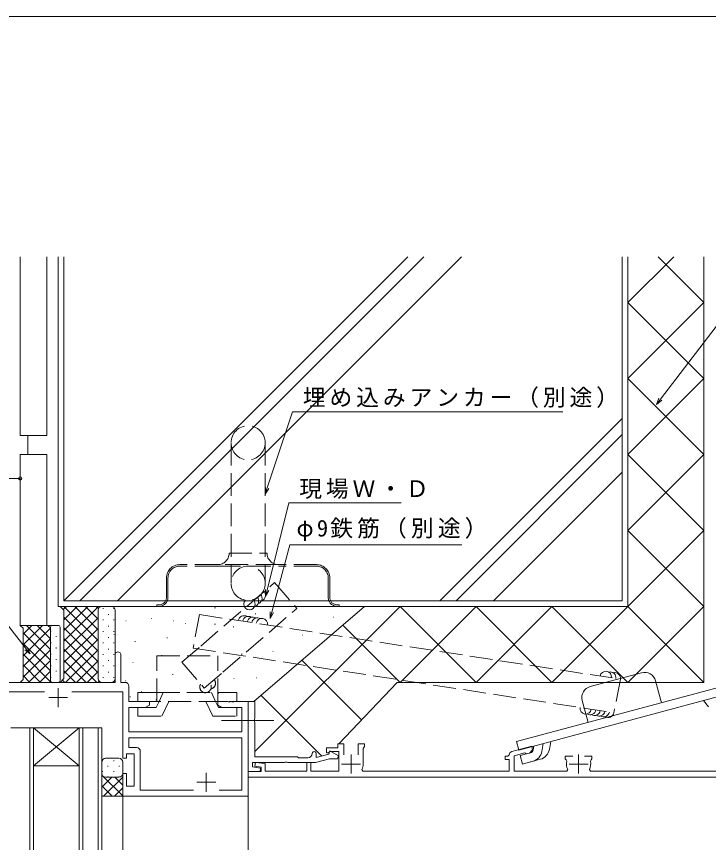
# Model space of a CAD drawing. Units: millimetres, scale not verified. Extents: x -594 to 539, y -420 to 386.
# Drawn here: x -485.8 to -303.7, y 164.5 to 382 of the extents above; entities that cross this region are included whole.
import ezdxf

# ---------------------------------------------------------------- set-up
doc = ezdxf.new("R2010")
doc.units = ezdxf.units.MM
doc.header["$LTSCALE"] = 2
doc.linetypes.add('CHAIN2', pattern=[12, 9, -1, 1, -1])
doc.linetypes.add('DASHED3', pattern=[4, 3, -1])
for name, color, linetype, lineweight in [('0-1_YKK_ZWAK', 7, 'Continuous', 9), ('0-3_YKK_11', 7, 'Continuous', 9), ('0-4_YKK_12', 2, 'Continuous', 9), ('0-5_YKK_13', 4, 'Continuous', 9), ('0-6_YKK_D', 6, 'Continuous', 9), ('0-7_YSS_K', 3, 'Continuous', 9), ('0-8_YSS_KE', 3, 'Continuous', 9)]:
    doc.layers.add(name, color=color, linetype=linetype, lineweight=lineweight)
doc.styles.add('ＭＳ ゴシック', font='')
doc.styles.get('ＭＳ ゴシック').set_extended_font_data('MS Gothic')

msp = doc.modelspace()

# ---------------------------------------------------------------- linework, layer by layer
at = {"layer": '0-1_YKK_ZWAK'}
msp.add_line((510, 382), (-590, 382), dxfattribs=at)
at = {"layer": '0-3_YKK_11'}
for p, q in [((-459.85, 213.899), (-459.85, 206.649)), ((-458.35, 206.649), (-458.35, 213.899)), ((-459.85, 206.649), (-494.85, 206.649)), ((-457.22, 206.649), (-458.35, 206.649)), ((-474.85, 205.149), (-474.85, 200.149)), ((-456.22, 201.649), (-456.22, 205.649)), ((-492.35, 204.149), (-478.412, 204.149)), ((-477.35, 202.649), (-472.35, 202.649)), ((-471.288, 204.149), (-457.85, 204.149)), ((-457.85, 204.149), (-457.85, 186.649)), ((-450.85, 201.649), (-456.22, 201.649)), ((-451.941, 200.019), (-450.85, 200.649)), ((-450.85, 200.649), (-450.85, 201.649)), ((-432.85, 201.649), (-432.85, 200.649)), ((-430.308, 201.649), (-432.85, 201.649)), ((-432.85, 200.649), (-431.759, 200.019)), ((-430.125, 201.529), (-430.308, 201.649)), ((-429.575, 201.529), (-430.125, 201.529)), ((-429.392, 201.649), (-429.575, 201.529)), ((-429.308, 201.649), (-429.392, 201.649)), ((-429.125, 201.529), (-429.308, 201.649)), ((-428.575, 201.529), (-429.125, 201.529)), ((-428.392, 201.649), (-428.575, 201.529)), ((-424.85, 201.649), (-428.392, 201.649)), ((-423.05, 201.649), (-424.85, 201.649)), ((-424.85, 201.649), (-424.85, 183.149)), ((-424.85, 176.649), (-424.85, 201.649)), ((-423.05, 197.107), (-423.05, 201.649)), ((-456.22, 200.019), (-451.941, 200.019)), ((-456.22, 193.649), (-456.22, 200.019)), ((-431.759, 200.019), (-426.48, 200.019)), ((-426.48, 200.019), (-426.48, 193.649)), ((-423.17, 196.924), (-423.05, 197.107)), ((-423.17, 196.374), (-423.17, 196.924)), ((-423.05, 196.19), (-423.17, 196.374)), ((-423.05, 187.049), (-423.05, 196.19)), ((-426.48, 193.649), (-456.22, 193.649)), ((-456.22, 192.019), (-456.22, 189.479)), ((-426.48, 192.019), (-456.22, 192.019)), ((-426.48, 178.279), (-426.48, 192.019)), ((-456.22, 189.479), (-454.22, 189.479)), ((-404.25, 189.449), (-404.25, 188.049)), ((-401.25, 189.449), (-404.25, 189.449)), ((-401.25, 190.449), (-401.25, 189.449)), ((-399.65, 190.449), (-401.25, 190.449)), ((-399.65, 187.547), (-399.65, 190.449)), ((-395.85, 190.449), (-395.85, 187.547)), ((-394.25, 190.449), (-395.85, 190.449)), ((-394.55, 189.229), (-394.4, 189.489)), ((-394.4, 189.489), (-394.25, 189.749)), ((-394.25, 189.749), (-394.25, 190.449)), ((-350.197, 189.818), (-355.409, 188.422)), ((-349.939, 188.852), (-350.197, 189.818)), ((-456.85, 187.849), (-454.85, 187.849)), ((-456.85, 186.649), (-456.85, 187.849)), ((-454.85, 187.849), (-454.85, 179.349)), ((-453.22, 188.479), (-453.22, 178.279)), ((-406.95, 186.844), (-406.95, 187.949)), ((-403.573, 187.749), (-406.95, 186.844)), ((-404.25, 188.049), (-403.75, 188.049)), ((-403.75, 188.049), (-403.467, 188.249)), ((-403.344, 188.604), (-403.573, 187.749)), ((-403.467, 188.249), (-403.184, 188.449)), ((-401.083, 187.299), (-403.344, 188.604)), ((-403.184, 188.449), (-400.95, 188.449)), ((-401.284, 186.549), (-401.083, 187.299)), ((-400.95, 188.449), (-400.95, 183.249)), ((-397.75, 182.649), (-397.75, 187.649)), ((-394.55, 185.149), (-394.55, 189.229)), ((-357.15, 187.249), (-357.15, 186.349)), ((-356.447, 187.249), (-357.15, 187.249)), ((-356.147, 187.527), (-356.447, 187.249)), ((-354.85, 187.329), (-352.012, 188.09)), ((-354.85, 183.249), (-354.85, 187.329)), ((-352.012, 188.09), (-351.767, 187.948)), ((-351.767, 187.948), (-351.522, 187.807)), ((-351.522, 187.807), (-350.787, 188.004)), ((-350.787, 188.004), (-349.939, 188.852)), ((-341.35, 187.249), (-341.35, 186.549)), ((-339.4, 187.249), (-341.35, 187.249)), ((-337.85, 182.649), (-337.85, 187.649)), ((-334.35, 187.249), (-336.3, 187.249)), ((-334.35, 186.549), (-334.35, 187.249)), ((-457.85, 186.649), (-456.85, 186.649)), ((-423.65, 185.549), (-415.308, 185.549)), ((-423.65, 184.421), (-423.65, 185.549)), ((-422.928, 185.549), (-423.058, 184.56)), ((-411.85, 187.049), (-423.05, 187.049)), ((-420.35, 185.323), (-422.928, 185.549)), ((-420.35, 183.249), (-420.35, 185.323)), ((-415.308, 185.549), (-415.125, 185.669)), ((-415.125, 185.669), (-414.575, 185.669)), ((-414.575, 185.669), (-414.392, 185.549)), ((-414.392, 185.549), (-407.147, 185.549)), ((-411.55, 186.749), (-411.85, 187.049)), ((-409.15, 186.749), (-411.55, 186.749)), ((-409.35, 185.549), (-409.35, 183.249)), ((-408.35, 185.549), (-409.35, 185.549)), ((-408.35, 183.249), (-408.35, 185.549)), ((-407.147, 185.549), (-403.415, 186.549)), ((-403.415, 186.549), (-401.284, 186.549)), ((-400.25, 185.149), (-395.25, 185.149)), ((-357.15, 186.349), (-356.15, 186.349)), ((-356.15, 186.349), (-356.15, 183.249)), ((-341.35, 186.549), (-341.149, 186.266)), ((-341.149, 186.266), (-340.958, 185.911)), ((-340.35, 185.149), (-335.35, 185.149)), ((-334.742, 185.911), (-334.55, 186.266)), ((-334.55, 186.266), (-334.35, 186.549)), ((-435.85, 182.849), (-435.85, 177.849)), ((-424.85, 183.149), (-421.694, 183.149)), ((-424.85, 183.149), (-424.85, 181.649)), ((-421.45, 183.149), (-424.85, 183.149)), ((-421.614, 184.062), (-423.65, 184.421)), ((-423.058, 184.56), (-421.45, 184.276)), ((-421.694, 183.149), (-421.614, 184.062)), ((-421.45, 184.276), (-421.45, 183.149)), ((-409.35, 183.249), (-420.35, 183.249)), ((-400.95, 183.249), (-408.35, 183.249)), ((-394.637, 183.249), (-394.904, 183.686)), ((-356.15, 183.249), (-394.637, 183.249)), ((-340.963, 183.249), (-354.85, 183.249)), ((-340.696, 183.686), (-340.963, 183.249)), ((-334.737, 183.249), (-335.004, 183.686)), ((-294.85, 183.249), (-334.737, 183.249)), ((-457.85, 182.649), (-457.85, 176.649)), ((-456.85, 182.649), (-457.85, 182.649)), ((-456.85, 179.349), (-456.85, 182.649)), ((-424.85, 181.649), (-274.85, 181.649)), ((-454.85, 179.349), (-456.85, 179.349)), ((-438.35, 180.349), (-433.35, 180.349)), ((-457.85, 176.649), (-424.85, 176.649)), ((-453.22, 178.279), (-439.2, 178.279)), ((-432.499, 178.279), (-426.48, 178.279)), ((-432.499, 178.279), (-426.48, 178.279))]:
    msp.add_line(p, q, dxfattribs=at)
for centre, radius, start, end in [((-459.1, 213.899), 0.75, 359.99998, 180), ((-457.22, 205.649), 1, 0, 89.99998), ((-454.22, 188.479), 1, 0, 89.99998), ((-409.15, 187.949), 1.2, 270, 359.99998), ((-407.45, 187.949), 0.5, 359.99998, 180), ((-355.15, 187.456), 1, 104.99998, 175.91475), ((-397.75, 185.149), 3.2, 332.79712, 0), ((-337.85, 185.149), 3.2, 166.2142, 207.20291), ((-337.85, 185.149), 3.2, 332.79709, 13.78581)]:
    msp.add_arc(centre, radius, start, end, dxfattribs=at)
at = {"layer": '0-4_YKK_12'}
for p, q in [((-494.85, 206.649), (-460.15, 206.649)), ((-424.85, 201.149), (-424.85, 28.149)), ((-487.35, 194.649), (-481.35, 194.649)), ((-482.35, 28.149), (-482.35, 194.649)), ((-469.35, 194.649), (-481.35, 184.649)), ((-481.35, 194.649), (-469.35, 184.649)), ((-481.35, 194.649), (-469.35, 194.649)), ((-481.35, 194.649), (-481.35, 28.149)), ((-469.35, 194.649), (-463.35, 194.649)), ((-469.35, 28.149), (-469.35, 194.649)), ((-468.35, 194.649), (-468.35, 28.149)), ((-464.35, 28.149), (-464.35, 194.649)), ((-463.35, 194.649), (-463.35, 28.149)), ((-481.35, 184.649), (-469.35, 184.649)), ((-457.85, 176.649), (-424.85, 176.649)), ((-457.85, 176.649), (-457.85, 28.149))]:
    msp.add_line(p, q, dxfattribs=at)
at = {"layer": '0-5_YKK_13', "linetype": 'DASHED3'}
for p, q in [((-429.35, 269.749), (-429.35, 232.749)), ((-420.35, 269.749), (-420.35, 232.749)), ((-429.85, 240.649), (-419.85, 240.649)), ((-432.85, 237.649), (-442.85, 237.649)), ((-432.85, 237.249), (-442.85, 237.249)), ((-416.85, 237.649), (-432.85, 237.649)), ((-432.85, 237.249), (-416.85, 237.249)), ((-406.85, 237.649), (-416.85, 237.649)), ((-406.85, 237.249), (-416.85, 237.249)), ((-446.35, 234.149), (-446.35, 229.049)), ((-445.95, 234.149), (-445.95, 229.049)), ((-403.75, 229.049), (-403.75, 234.149)), ((-403.35, 229.049), (-403.35, 234.149)), ((-448.85, 227.049), (-448.35, 227.049)), ((-401.35, 227.049), (-400.85, 227.049)), ((-448.852, 213.649), (-432.852, 213.649)), ((-448.852, 201.649), (-448.852, 213.649)), ((-432.852, 201.649), (-432.852, 213.649)), ((-453.852, 203.949), (-448.852, 203.949)), ((-453.852, 201.649), (-453.852, 203.949)), ((-448.852, 203.949), (-432.852, 203.949)), ((-448.293, 201.649), (-447.22, 203.949)), ((-433.412, 201.649), (-434.484, 203.949)), ((-432.852, 203.949), (-427.852, 203.949)), ((-427.852, 201.649), (-427.852, 203.949)), ((-453.852, 201.649), (-427.852, 201.649)), ((-449.039, 200.049), (-448.293, 201.649)), ((-445.755, 201.649), (-447.573, 197.749)), ((-435.95, 201.649), (-434.131, 197.749)), ((-432.666, 200.049), (-433.412, 201.649)), ((-453.856, 200.049), (-449.039, 200.049)), ((-453.856, 197.749), (-453.856, 200.049)), ((-432.666, 200.049), (-427.852, 200.049)), ((-427.852, 197.749), (-427.852, 200.049)), ((-453.856, 197.749), (-447.573, 197.749)), ((-434.131, 197.749), (-427.852, 197.749))]:
    msp.add_line(p, q, dxfattribs=at)
at = {"layer": '0-5_YKK_13'}
for p, q in [((-334.769, 205.551), (-321.247, 209.174)), ((-317.572, 207.053), (-316.019, 201.257)), ((-354.173, 191.034), (-297.184, 206.304)), ((-353.578, 188.812), (-296.589, 204.083)), ((-336.891, 201.877), (-335.338, 196.081)), ((-303.654, 200.228), (-304.998, 201.829)), ((-353.578, 188.812), (-354.173, 191.034)), ((-349.602, 189.878), (-349.787, 188.868)), ((-347.524, 188.455), (-347.144, 190.536)), ((-345.532, 189.007), (-345.169, 191.066)), ((-350.511, 188.081), (-353.19, 187.364)), ((-352.595, 185.142), (-353.19, 187.364)), ((-463.35, 182.649), (-463.35, 185.649)), ((-463.115, 185.984), (-463.292, 185.984)), ((-462.35, 186.649), (-458.85, 186.649)), ((-460.085, 185.984), (-460.285, 185.984)), ((-457.85, 185.649), (-457.85, 182.649)), ((-349.916, 185.86), (-352.595, 185.142)), ((-347.927, 186.392), (-350.379, 185.736)), ((-463.115, 183.154), (-463.315, 183.154)), ((-461.7, 184.569), (-461.9, 184.569)), ((-460.085, 183.154), (-460.285, 183.154)), ((-458.67, 184.569), (-458.87, 184.569)), ((-463.35, 182.649), (-463.35, 176.649)), ((-463.35, 182.229), (-457.85, 176.729)), ((-463.145, 182.043), (-463.35, 181.838)), ((-460.71, 181.649), (-463.35, 179.009)), ((-457.85, 181.681), (-462.882, 176.649)), ((-458.85, 181.649), (-462.35, 181.649)), ((-458.85, 181.649), (-462.35, 181.649)), ((-461.7, 181.739), (-461.9, 181.739)), ((-459.942, 181.649), (-457.85, 179.557)), ((-458.67, 181.739), (-458.87, 181.739)), ((-457.878, 182.414), (-457.85, 182.386)), ((-457.85, 176.649), (-457.85, 182.649)), ((-463.35, 179.401), (-460.598, 176.649)), ((-457.85, 178.852), (-460.053, 176.649)), ((-463.35, 176.649), (-457.85, 176.649))]:
    msp.add_line(p, q, dxfattribs=at)
at = {"layer": '0-5_YKK_13', "linetype": 'CHAIN2'}
msp.add_line((-431.841, 196.649), (-418.113, 196.649), dxfattribs=at)
at = {"layer": '0-5_YKK_13', "linetype": 'DASHED3'}
for points in [[(-448.85, 227.049), (-448.85, 226.649), (-448.35, 226.649), (-401.35, 226.649)], [(-401.35, 226.649), (-400.85, 226.649), (-400.85, 227.049)]]:
    msp.add_lwpolyline(points, dxfattribs=at)
msp.add_circle((-424.85, 232.749), 4.5, dxfattribs=at)
for centre, radius, start, end in [((-424.85, 269.749), 4.5, 0, 180), ((-424.85, 269.749), 4.5, 180, 0), ((-432.85, 240.649), 3, 270, 0), ((-416.85, 240.649), 3, 180, 270), ((-442.85, 234.149), 3.5, 90, 180), ((-442.85, 234.149), 3.1, 90, 180), ((-406.85, 234.149), 3.5, 0, 90), ((-406.85, 234.149), 3.1, 0, 90), ((-448.35, 229.049), 2, 270, 0), ((-448.35, 229.049), 2.4, 270, 0), ((-401.35, 229.049), 2.4, 180, 270), ((-401.35, 229.049), 2, 180, 270)]:
    msp.add_arc(centre, radius, start, end, dxfattribs=at)
at = {"layer": '0-5_YKK_13'}
for centre, radius, start, end in [((-320.47, 206.277), 3, 15, 105), ((-333.993, 202.653), 3, 105, 195), ((-350.77, 189.047), 1, 285, 349.66911), ((-350.77, 189.047), 3.3, 285, 349.66911), ((-348.781, 189.58), 3.3, 285, 350), ((-462.35, 185.649), 1, 89.99983, 179.99983), ((-458.85, 185.649), 1, 359.99983, 89.99983), ((-462.35, 182.649), 1, 179.99983, 269.99983), ((-462.35, 182.649), 1, 179.99983, 269.99983), ((-458.85, 182.649), 1, 269.99983, 359.99983), ((-458.85, 182.649), 1, 269.99983, 359.99983)]:
    msp.add_arc(centre, radius, start, end, dxfattribs=at)
at = {"layer": '0-6_YKK_D'}
for p, q in [((-316.317, 281.215), (-298.353, 304.707)), ((-317.35, 279.864), (-316.679, 281.491)), ((-317.35, 279.864), (-316.317, 281.215)), ((-315.955, 280.938), (-317.35, 279.864)), ((-419.813, 257.862), (-413.132, 277.924)), ((-413.132, 277.924), (-341.952, 277.924)), ((-484.85, 224.203), (-484.85, 261.355)), ((-484.85, 260.355), (-494.85, 260.355)), ((-420.35, 256.249), (-420.245, 258.006)), ((-420.35, 256.249), (-419.813, 257.862)), ((-419.381, 257.718), (-420.35, 256.249)), ((-419.865, 230.963), (-414.096, 253.946)), ((-414.096, 253.946), (-384.516, 253.946)), ((-418.616, 225.148), (-413.869, 242.863)), ((-413.869, 242.863), (-368.609, 242.863)), ((-483.28, 215.49), (-499.175, 235.869)), ((-420.279, 229.315), (-420.307, 231.074)), ((-420.279, 229.315), (-419.865, 230.963)), ((-419.424, 230.852), (-420.279, 229.315)), ((-419.056, 223.506), (-419.056, 225.266)), ((-419.056, 223.506), (-418.616, 225.148)), ((-418.176, 225.03), (-419.056, 223.506)), ((-482.234, 214.149), (-483.28, 215.49)), ((-482.921, 215.77), (-482.234, 214.149)), ((-482.234, 214.149), (-483.639, 215.209))]:
    msp.add_line(p, q, dxfattribs=at)
msp.add_circle((-484.85, 260.355), 0.425, dxfattribs=at)
at = {"layer": '0-7_YSS_K'}
for p, q in [((-473.35, 228.149), (-382.799, 318.7)), ((-473.35, 318.7), (-473.35, 228.149)), ((-469.107, 228.149), (-378.557, 318.7)), ((-459.208, 228.149), (-368.657, 318.7)), ((-326.35, 228.149), (-326.35, 318.7)), ((-324.85, 306.649), (-312.799, 318.7)), ((-304.85, 306.649), (-316.9, 318.7)), ((-304.85, 318.7), (-304.85, 206.649)), ((-304.85, 286.649), (-324.85, 306.649)), ((-324.85, 286.649), (-304.85, 306.649)), ((-304.85, 266.649), (-324.85, 286.649)), ((-324.85, 266.649), (-304.85, 286.649)), ((-374.355, 228.149), (-326.35, 276.154)), ((-370.112, 228.149), (-326.35, 271.912)), ((-304.85, 246.649), (-324.85, 266.649)), ((-324.85, 246.649), (-304.85, 266.649)), ((-360.213, 228.149), (-326.35, 262.012)), ((-304.85, 226.649), (-324.85, 246.649)), ((-324.85, 226.649), (-304.85, 246.649)), ((-474.35, 226.649), (-463.35, 226.649)), ((-473.35, 225.649), (-474.35, 226.649)), ((-473.35, 225.649), (-474.35, 226.649)), ((-472.685, 226.649), (-473.517, 225.817)), ((-326.35, 228.149), (-473.35, 228.149)), ((-469.856, 226.649), (-473.35, 223.156)), ((-467.028, 226.649), (-473.35, 220.327)), ((-464.2, 226.649), (-473.35, 217.499)), ((-464.35, 217.669), (-473.33, 226.649)), ((-464.35, 220.497), (-470.502, 226.649)), ((-464.35, 223.326), (-467.673, 226.649)), ((-464.26, 226.064), (-464.845, 226.649)), ((-463.35, 226.649), (-460.85, 226.649)), ((-463.001, 226.025), (-463.001, 226.225)), ((-460.171, 226.025), (-460.171, 226.225)), ((-433.675, 226.26), (-433.475, 226.26)), ((-423.35, 201.649), (-394.249, 226.649)), ((-423.05, 188.449), (-384.85, 226.649)), ((-364.85, 206.649), (-384.85, 226.649)), ((-384.85, 206.649), (-364.85, 226.649)), ((-344.85, 206.649), (-364.85, 226.649)), ((-364.85, 206.649), (-344.85, 226.649)), ((-324.85, 206.649), (-344.85, 226.649)), ((-344.85, 206.649), (-324.85, 226.649)), ((-304.85, 206.649), (-324.85, 226.649)), ((-324.85, 206.649), (-304.85, 226.649)), ((-473.35, 207.649), (-473.35, 225.649)), ((-473.35, 207.649), (-473.35, 225.649)), ((-464.35, 207.649), (-464.35, 225.649)), ((-464.35, 225.649), (-464.35, 207.649)), ((-461.586, 224.41), (-461.586, 224.61)), ((-459.85, 225.649), (-459.85, 207.649)), ((-422.984, 224.665), (-422.784, 224.665)), ((-464.35, 214.84), (-473.35, 223.84)), ((-464.35, 223.67), (-473.35, 214.67)), ((-463.001, 222.995), (-463.001, 223.195)), ((-460.171, 222.995), (-460.171, 223.195)), ((-457.03, 222.816), (-456.93, 222.816)), ((-450.302, 223.488), (-450.202, 223.488)), ((-444.584, 222.816), (-444.484, 222.816)), ((-444.584, 222.816), (-444.484, 222.816)), ((-441.388, 222.144), (-441.288, 222.144)), ((-433.675, 221.946), (-433.475, 221.946)), ((-402.366, 223.824), (-402.266, 223.824)), ((-484.1, 220.899), (-484.85, 221.649)), ((-484.85, 221.649), (-476.35, 221.649)), ((-484.1, 220.899), (-484.85, 221.649)), ((-484.602, 221.649), (-484.726, 221.525)), ((-481.773, 221.649), (-484.1, 219.322)), ((-478.945, 221.649), (-484.1, 216.494)), ((-476.85, 220.916), (-484.1, 213.666)), ((-484.1, 207.399), (-484.1, 220.899)), ((-484.1, 207.399), (-484.1, 220.899)), ((-476.85, 212.482), (-484.1, 219.732)), ((-476.85, 215.311), (-483.188, 221.649)), ((-476.85, 218.139), (-480.36, 221.649)), ((-476.85, 220.967), (-477.532, 221.649)), ((-476.85, 221.149), (-476.85, 207.149)), ((-476.85, 207.149), (-476.85, 221.149)), ((-476.748, 220.033), (-476.748, 220.234)), ((-476.35, 221.649), (-474.85, 221.649)), ((-475.333, 221.648), (-475.333, 221.649)), ((-474.35, 221.149), (-474.35, 207.149)), ((-464.35, 212.012), (-473.35, 221.012)), ((-464.35, 220.842), (-473.35, 211.842)), ((-463.001, 219.965), (-463.001, 220.165)), ((-461.586, 221.381), (-461.586, 221.58)), ((-460.171, 219.965), (-460.171, 220.165)), ((-428.798, 221.289), (-428.598, 221.289)), ((-384.85, 206.649), (-399.951, 221.751)), ((-476.85, 218.087), (-484.1, 210.837)), ((-475.333, 218.618), (-475.333, 218.818)), ((-464.35, 209.183), (-473.35, 218.183)), ((-464.35, 218.013), (-473.35, 209.014)), ((-461.586, 218.351), (-461.586, 218.55)), ((-460.226, 219.286), (-460.126, 219.286)), ((-446.272, 218.382), (-446.072, 218.382)), ((-410.608, 219.118), (-410.508, 219.118)), ((-476.85, 209.654), (-484.1, 216.904)), ((-476.748, 217.003), (-476.748, 217.203)), ((-475.333, 215.588), (-475.333, 215.789)), ((-464.644, 206.649), (-473.35, 215.355)), ((-463.001, 216.936), (-463.001, 217.135)), ((-461.586, 215.32), (-461.586, 215.52)), ((-460.171, 216.936), (-460.171, 217.135)), ((-454.683, 217.444), (-454.483, 217.444)), ((-476.85, 215.259), (-484.1, 208.009)), ((-476.674, 206.649), (-484.1, 214.075)), ((-476.748, 213.974), (-476.748, 214.173)), ((-464.35, 215.185), (-472.886, 206.649)), ((-463.001, 213.905), (-463.001, 214.105)), ((-460.171, 213.905), (-460.171, 214.105)), ((-447.649, 213.693), (-447.449, 213.693)), ((-436.02, 213.599), (-435.82, 213.599)), ((-426.641, 214.068), (-426.441, 214.068)), ((-418.345, 214.748), (-418.245, 214.748)), ((-479.502, 206.649), (-484.1, 211.247)), ((-476.85, 212.43), (-482.631, 206.649)), ((-476.748, 210.943), (-476.748, 211.143)), ((-475.333, 212.558), (-475.333, 212.758)), ((-467.472, 206.649), (-473.35, 212.527)), ((-464.35, 212.357), (-470.057, 206.649)), ((-463.001, 210.875), (-463.001, 211.075)), ((-461.586, 212.29), (-461.586, 212.491)), ((-460.171, 210.875), (-460.171, 211.075)), ((-455.18, 211.891), (-455.08, 211.891)), ((-394.971, 196.77), (-410.709, 212.508)), ((-476.85, 209.602), (-479.803, 206.649)), ((-475.333, 209.528), (-475.333, 209.728)), ((-470.301, 206.649), (-473.35, 209.698)), ((-464.35, 209.528), (-467.229, 206.649)), ((-461.586, 209.26), (-461.586, 209.46)), ((-484.85, 206.649), (-484.1, 207.399)), ((-484.85, 206.649), (-484.1, 207.399)), ((-476.35, 206.649), (-484.85, 206.649)), ((-482.331, 206.649), (-484.1, 208.418)), ((-476.76, 206.863), (-476.974, 206.649)), ((-476.748, 207.913), (-476.748, 208.114)), ((-474.85, 206.649), (-476.35, 206.649)), ((-475.333, 206.649), (-475.333, 206.698)), ((-474.35, 206.649), (-473.35, 207.649)), ((-474.35, 206.649), (-473.35, 207.649)), ((-463.35, 206.649), (-474.35, 206.649)), ((-473.129, 206.649), (-473.74, 207.259)), ((-464.082, 206.968), (-464.401, 206.649)), ((-460.85, 206.649), (-463.35, 206.649)), ((-463.001, 207.845), (-463.001, 208.046)), ((-460.171, 207.845), (-460.171, 208.046)), ((-457.199, 207.017), (-457.099, 207.017)), ((-444.742, 208.722), (-444.542, 208.722)), ((-428.605, 207.689), (-428.505, 207.689)), ((-422.718, 207.857), (-422.618, 207.857)), ((-385.626, 206.649), (-400.95, 190.449)), ((-304.85, 206.649), (-385.626, 206.649)), ((-455.996, 202.814), (-455.796, 202.814)), ((-452.994, 204.127), (-452.794, 204.127)), ((-440.99, 203.939), (-440.79, 203.939)), ((-432.737, 203.845), (-432.537, 203.845)), ((-405.447, 187.246), (-421.467, 203.266)), ((-449.149, 202.064), (-448.949, 202.064))]:
    msp.add_line(p, q, dxfattribs=at)
at = {"layer": '0-7_YSS_K', "linetype": 'DASHED3'}
for p, q in [((-437.336, 216.197), (-417.885, 232.923)), ((-417.885, 232.923), (-412.017, 226.099)), ((-437.626, 224.504), (-439.349, 215.671)), ((-437.626, 224.504), (-326.838, 207.487)), ((-431.468, 209.373), (-412.017, 226.099)), ((-442.289, 211.938), (-437.336, 216.197)), ((-439.349, 215.671), (-328.562, 198.654)), ((-326.842, 207.488), (-328.565, 198.655))]:
    msp.add_line(p, q, dxfattribs=at)
msp.add_lwpolyline([(-442.289, 211.938), (-436.421, 205.114), (-431.468, 209.373)], dxfattribs=at)
at = {"layer": '0-7_YSS_K'}
for centre, radius, start, end in [((-421.752, 229.598), 1.5, 287.11452, 51.11595), ((-423.572, 228.033), 1.5, 287.11452, 40.6927), ((-422.662, 228.815), 1.5, 287.11452, 40.6927), ((-463.35, 225.649), 1, 90, 180), ((-463.35, 225.649), 1, 90, 180), ((-460.85, 225.649), 1, 0, 90), ((-424.482, 227.251), 1.5, 135.39192, 40.6927), ((-425.947, 222.71), 1.5, 57.68953, 171.26772), ((-424.761, 222.528), 1.5, 57.68953, 171.26772), ((-423.575, 222.346), 1.5, 57.68953, 171.26772), ((-422.389, 222.164), 1.5, 57.68953, 171.26772), ((-421.203, 221.982), 1.5, 351.26772, 171.26772), ((-476.35, 221.149), 0.5, 90, 180), ((-476.35, 221.149), 0.5, 90, 180), ((-474.85, 221.149), 0.5, 0, 90), ((-330.693, 208.08), 1.5, 351.26772, 171.26772), ((-329.507, 207.897), 1.5, 351.26772, 104.84589), ((-328.321, 207.715), 1.5, 351.26772, 104.84589), ((-476.35, 207.149), 0.5, 180, 270), ((-476.35, 207.149), 0.5, 180, 270), ((-474.85, 207.149), 0.5, 270, 0), ((-463.35, 207.649), 1, 180, 270), ((-463.35, 207.649), 1, 180, 270), ((-460.85, 207.649), 1, 270, 0), ((-335.978, 199.793), 1.5, 171.27164, 351.26793), ((-334.792, 199.611), 1.5, 237.68974, 351.26793), ((-333.606, 199.429), 1.5, 237.68974, 351.26793), ((-332.42, 199.247), 1.5, 237.68974, 351.26793), ((-331.234, 199.065), 1.5, 237.68974, 351.26793), ((-330.048, 198.882), 1.5, 237.68974, 351.26793)]:
    msp.add_arc(centre, radius, start, end, dxfattribs=at)
at = {"layer": '0-7_YSS_K', "linetype": 'DASHED3'}
for centre, start in [((-434.929, 206.397), 280.69118), ((-436.066, 205.419), 148.85706)]:
    msp.add_arc(centre, 1.5, start, 40.69119, dxfattribs=at)
at = {"layer": '0-8_YSS_KE'}
for p, q in [((-484.85, 318.7), (-484.85, 271.649)), ((-477.85, 271.649), (-477.85, 318.7)), ((-474.85, 226.649), (-474.85, 318.7)), ((-324.85, 318.7), (-324.85, 226.649)), ((-477.85, 271.649), (-484.85, 271.649)), ((-482.85, 271.649), (-482.85, 266.649)), ((-477.85, 266.649), (-484.85, 266.649)), ((-484.85, 266.649), (-484.85, 221.649)), ((-477.85, 221.649), (-477.85, 266.649)), ((-474.85, 226.649), (-324.85, 226.649)), ((-484.85, 221.649), (-477.85, 221.649))]:
    msp.add_line(p, q, dxfattribs=at)

# ---------------------------------------------------------------- texts
at = {"layer": '0-6_YKK_D', "color": 7, "char_height": 4.399, "attachment_point": 7, "style": 'ＭＳ ゴシック'}
for s, insert in [('\\T1.17;埋め込みアンカー（別途）', (-410.432, 278.924)), ('\\T1.17;現場Ｗ・Ｄ', (-411.396, 254.946)), ('\\T1.18;φ9鉄筋（別途）', (-412.129, 243.863))]:
    msp.add_mtext(s, dxfattribs=dict(at, insert=insert))

doc.saveas('drawing.dxf')
